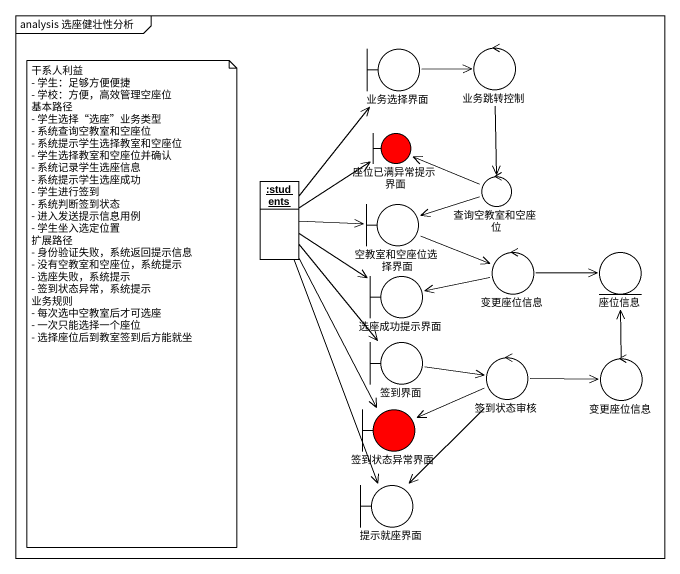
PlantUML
@startuml
mainframe analysis 选座健壮性分析
allowmixing
hide circle
hide empty members
control 业务跳转控制
boundary 业务选择界面
boundary 座位已满异常提示界面 #FF0000
control 查询空教室和空座位
object ":students" as students
boundary 空教室和空座位选择界面
control 变更座位信息
entity 座位信息
boundary 选座成功提示界面
boundary 签到界面
control 签到状态审核
control "变更座位信息" as 变更座位信息_2
boundary 签到状态异常界面 #FF0000
boundary 提示就座界面
业务跳转控制 --> 查询空教室和空座位
业务选择界面 -right-> 业务跳转控制
查询空教室和空座位 -left-> 座位已满异常提示界面
查询空教室和空座位 -left-> 空教室和空座位选择界面
students -up-> 业务选择界面
students -right-> 座位已满异常提示界面
students -right-> 空教室和空座位选择界面
students --> 选座成功提示界面
students --> 签到界面
students --> 签到状态异常界面
students --> 提示就座界面
空教室和空座位选择界面 -right-> 变更座位信息
变更座位信息 -right-> 座位信息
变更座位信息 -left-> 选座成功提示界面
签到界面 -right-> 签到状态审核
签到状态审核 -right-> 变更座位信息_2
签到状态审核 -left-> 签到状态异常界面
签到状态审核 --> 提示就座界面
变更座位信息_2 -up-> 座位信息
note as N1
  干系人利益
  - 学生：足够方便便捷
  - 学校：方便，高效管理空座位
  基本路径
  - 学生选择“选座”业务类型
  - 系统查询空教室和空座位
  - 系统提示学生选择教室和空座位
  - 学生选择教室和空座位并确认
  - 系统记录学生选座信息
  - 系统提示学生选座成功
  - 学生进行签到
  - 系统判断签到状态
  - 进入发送提示信息用例
  - 学生坐入选定位置
  扩展路径
  - 身份验证失败，系统返回提示信息
  - 没有空教室和空座位，系统提示
  - 选座失败，系统提示
  - 签到状态异常，系统提示
  业务规则
  - 每次选中空教室后才可选座
  - 一次只能选择一个座位
  - 选择座位后到教室签到后方能就坐
end note
@enduml
